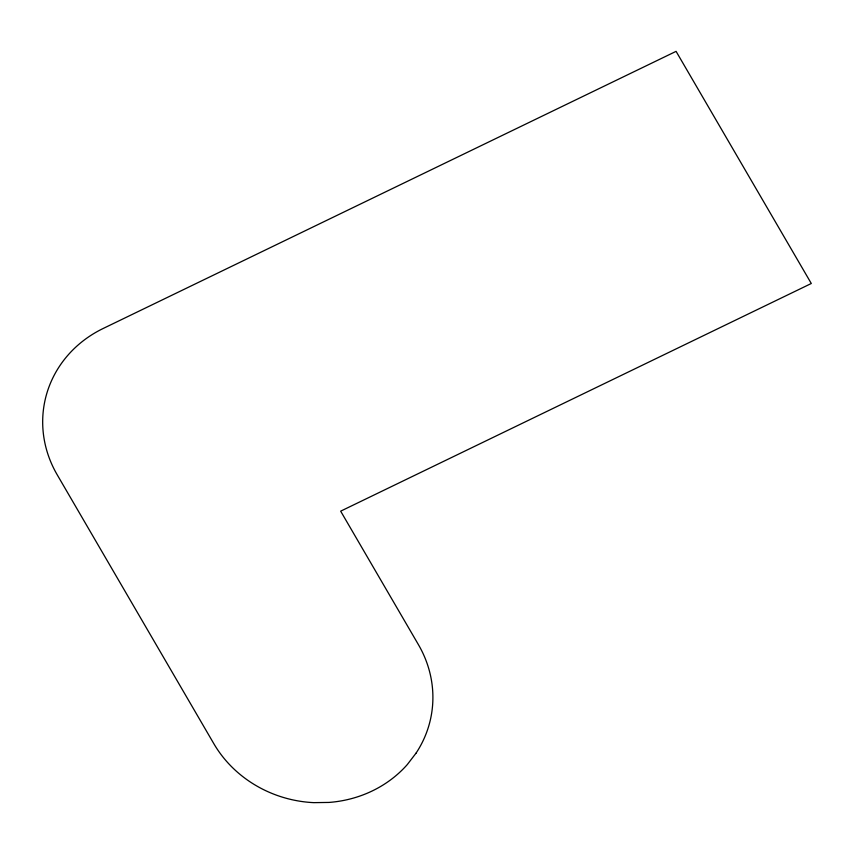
<?xml version="1.0" encoding="UTF-8"?>
<svg xmlns="http://www.w3.org/2000/svg" width="854" height="854" viewBox="0 0 854 854"><rect width="100%" height="100%" fill="white"/><g stroke="black" fill="none" stroke-linecap="round" stroke-linejoin="round"><path stroke-width="1.28" d="M416.047 753.153L407.305 764.554A117.137 108.298 11.4 0 1 328.993 802.429L313.738 802.643A117.137 108.298 11.4 0 1 213.788 743.62L57.165 474.717A117.137 108.298 11.4 0 1 103.131 328.502L676.08 51.357L811.3 283.496L340.661 511.162L418.417 644.642A117.137 108.298 11.4 0 1 416.047 753.153"/></g></svg>
